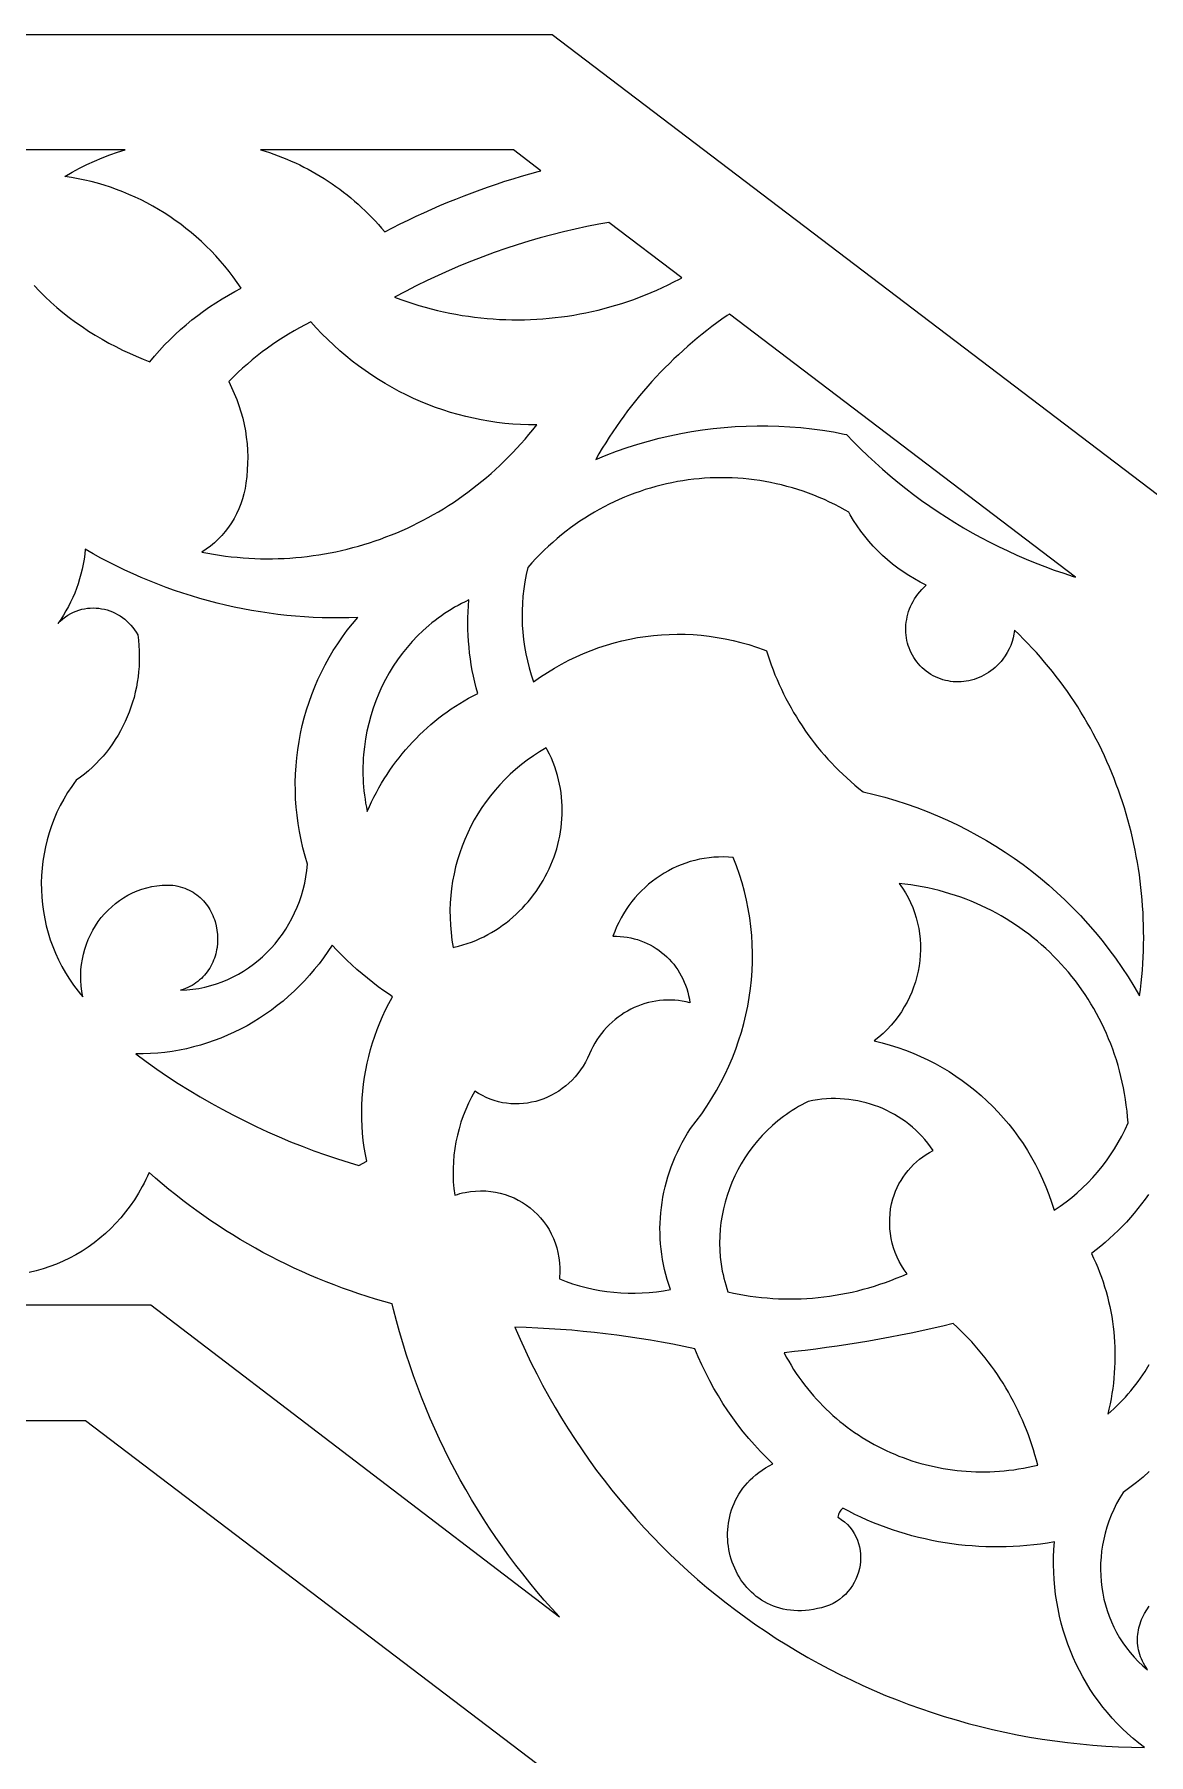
# Model space of a CAD drawing. Extents: x -1429 to -724, y 80 to 630.
# Drawn here: x -1016.9 to -968.7, y 495.2 to 569.7 of the extents above; entities that cross this region are included whole.
import ezdxf

# ---------------------------------------------------------------- set-up
doc = ezdxf.new("R2010")
doc.units = 0
doc.layers.add('LAYER_1', color=18, linetype='CONTINUOUS')

msp = doc.modelspace()

# ---------------------------------------------------------------- linework, layer by layer
at = {"layer": 'LAYER_1'}
for points in [[(-784.299, 144.673), (-1369.299, 144.673), (-1369.299, 569.673), (-994.512, 569.673), (-784.299, 409.912)], [(-1006.946, 564.615), (-1006.754, 564.554), (-1006.563, 564.489), (-1006.374, 564.42), (-1006.185, 564.347), (-1005.998, 564.271), (-1005.813, 564.192), (-1005.629, 564.109), (-1005.446, 564.023), (-1005.265, 563.933), (-1005.086, 563.839), (-1004.908, 563.743), (-1004.732, 563.642), (-1004.558, 563.539), (-1004.385, 563.432), (-1004.214, 563.322), (-1004.046, 563.208), (-1003.879, 563.092), (-1003.714, 562.972), (-1003.551, 562.848), (-1003.39, 562.722), (-1003.231, 562.592), (-1003.074, 562.46), (-1002.919, 562.324), (-1002.767, 562.185), (-1002.617, 562.043), (-1002.469, 561.897), (-1002.324, 561.749), (-1002.181, 561.598), (-1002.04, 561.444), (-1001.902, 561.287), (-1001.767, 561.127), (-1001.43, 561.301), (-1001.092, 561.471), (-1000.752, 561.637), (-1000.411, 561.798), (-1000.068, 561.956), (-999.724, 562.11), (-999.379, 562.26), (-999.031, 562.406), (-998.683, 562.548), (-998.333, 562.686), (-997.982, 562.819), (-997.629, 562.949), (-997.276, 563.075), (-996.921, 563.196), (-996.565, 563.314), (-996.207, 563.427), (-995.849, 563.536), (-995.49, 563.641), (-995.129, 563.742), (-995.012, 563.773), (-996.196, 564.673), (-1007.139, 564.673)], [(-992.499, 561.455), (-993.01, 561.355), (-993.519, 561.245), (-994.026, 561.127), (-994.531, 561), (-995.034, 560.864), (-995.534, 560.719), (-996.033, 560.565), (-996.529, 560.403), (-997.023, 560.231), (-997.514, 560.051), (-998.002, 559.862), (-998.488, 559.664), (-998.97, 559.457), (-999.45, 559.242), (-999.927, 559.018), (-1000.4, 558.785), (-1000.87, 558.544), (-1001.336, 558.294), (-1001.074, 558.197), (-1000.811, 558.105), (-1000.547, 558.019), (-1000.283, 557.938), (-1000.017, 557.861), (-999.751, 557.79), (-999.484, 557.724), (-999.217, 557.663), (-998.949, 557.607), (-998.681, 557.556), (-998.413, 557.51), (-998.144, 557.469), (-997.875, 557.433), (-997.605, 557.402), (-997.336, 557.376), (-997.066, 557.355), (-996.797, 557.338), (-996.527, 557.327), (-996.258, 557.321), (-995.989, 557.319), (-995.72, 557.323), (-995.451, 557.331), (-995.183, 557.344), (-994.915, 557.362), (-994.648, 557.385), (-994.381, 557.413), (-994.115, 557.445), (-993.849, 557.483), (-993.584, 557.525), (-993.32, 557.571), (-993.057, 557.623), (-992.795, 557.679), (-992.533, 557.74), (-992.273, 557.806), (-992.014, 557.876), (-991.756, 557.951), (-991.499, 558.031), (-991.243, 558.115), (-990.989, 558.204), (-990.736, 558.298), (-990.484, 558.396), (-990.234, 558.499), (-989.985, 558.606), (-989.739, 558.718), (-989.493, 558.835), (-989.25, 558.956), (-989.008, 559.082), (-988.909, 559.135), (-992.063, 561.532)], [(-1005.211, 557.108), (-1005.453, 556.978), (-1005.692, 556.843), (-1005.929, 556.703), (-1006.163, 556.558), (-1006.393, 556.408), (-1006.621, 556.253), (-1006.845, 556.093), (-1007.067, 555.928), (-1007.285, 555.758), (-1007.499, 555.584), (-1007.71, 555.405), (-1007.918, 555.221), (-1008.122, 555.032), (-1008.322, 554.839), (-1008.518, 554.641), (-1008.391, 554.388), (-1008.275, 554.131), (-1008.168, 553.87), (-1008.073, 553.604), (-1007.988, 553.335), (-1007.914, 553.063), (-1007.85, 552.789), (-1007.798, 552.512), (-1007.756, 552.232), (-1007.725, 551.952), (-1007.706, 551.669), (-1007.697, 551.386), (-1007.699, 551.103), (-1007.713, 550.819), (-1007.738, 550.535), (-1007.774, 550.251), (-1007.812, 550.019), (-1007.861, 549.79), (-1007.923, 549.566), (-1007.996, 549.346), (-1008.081, 549.132), (-1008.177, 548.924), (-1008.283, 548.722), (-1008.4, 548.526), (-1008.528, 548.338), (-1008.665, 548.158), (-1008.812, 547.986), (-1008.969, 547.822), (-1009.134, 547.668), (-1009.309, 547.523), (-1009.491, 547.388), (-1009.682, 547.263), (-1009.428, 547.214), (-1009.173, 547.169), (-1008.918, 547.129), (-1008.663, 547.094), (-1008.408, 547.063), (-1008.154, 547.037), (-1007.899, 547.015), (-1007.644, 546.998), (-1007.39, 546.986), (-1007.136, 546.978), (-1006.882, 546.975), (-1006.629, 546.976), (-1006.376, 546.982), (-1006.123, 546.992), (-1005.871, 547.007), (-1005.619, 547.026), (-1005.369, 547.049), (-1005.118, 547.077), (-1004.869, 547.109), (-1004.62, 547.146), (-1004.372, 547.187), (-1004.125, 547.232), (-1003.879, 547.281), (-1003.633, 547.335), (-1003.389, 547.393), (-1003.146, 547.455), (-1002.904, 547.522), (-1002.663, 547.592), (-1002.423, 547.667), (-1002.185, 547.746), (-1001.947, 547.829), (-1001.712, 547.917), (-1001.477, 548.008), (-1001.244, 548.103), (-1001.013, 548.203), (-1000.783, 548.306), (-1000.555, 548.414), (-1000.328, 548.525), (-1000.103, 548.641), (-999.88, 548.76), (-999.659, 548.884), (-999.44, 549.011), (-999.222, 549.143), (-999.007, 549.278), (-998.793, 549.417), (-998.582, 549.56), (-998.372, 549.706), (-998.165, 549.857), (-997.96, 550.011), (-997.758, 550.169), (-997.557, 550.331), (-997.359, 550.497), (-997.164, 550.666), (-996.971, 550.839), (-996.78, 551.016), (-996.592, 551.196), (-996.407, 551.38), (-996.224, 551.568), (-996.044, 551.759), (-995.867, 551.954), (-995.693, 552.152), (-995.521, 552.354), (-995.353, 552.559), (-995.187, 552.768), (-995.535, 552.771), (-995.881, 552.784), (-996.226, 552.805), (-996.57, 552.837), (-996.912, 552.877), (-997.252, 552.927), (-997.591, 552.986), (-997.927, 553.054), (-998.261, 553.131), (-998.593, 553.217), (-998.922, 553.312), (-999.249, 553.416), (-999.572, 553.528), (-999.893, 553.65), (-1000.21, 553.779), (-1000.525, 553.918), (-1000.835, 554.065), (-1001.142, 554.22), (-1001.445, 554.383), (-1001.744, 554.555), (-1002.039, 554.735), (-1002.33, 554.923), (-1002.616, 555.119), (-1002.898, 555.323), (-1003.175, 555.535), (-1003.447, 555.754), (-1003.713, 555.982), (-1003.975, 556.217), (-1004.231, 556.459), (-1004.482, 556.71), (-1004.727, 556.967), (-1004.966, 557.232)], [(-986.948, 557.499), (-987.168, 557.345), (-987.387, 557.187), (-987.603, 557.026), (-987.817, 556.862), (-988.028, 556.694), (-988.238, 556.524), (-988.445, 556.35), (-988.649, 556.173), (-988.852, 555.992), (-989.052, 555.809), (-989.249, 555.623), (-989.444, 555.433), (-989.637, 555.24), (-989.827, 555.045), (-990.014, 554.846), (-990.199, 554.644), (-990.381, 554.44), (-990.561, 554.232), (-990.738, 554.022), (-990.912, 553.808), (-991.083, 553.592), (-991.251, 553.373), (-991.417, 553.151), (-991.579, 552.926), (-991.739, 552.698), (-991.896, 552.468), (-992.049, 552.235), (-992.2, 551.999), (-992.348, 551.761), (-992.492, 551.52), (-992.634, 551.276), (-992.183, 551.459), (-991.73, 551.63), (-991.273, 551.789), (-990.814, 551.935), (-990.352, 552.069), (-989.888, 552.19), (-989.423, 552.3), (-988.955, 552.397), (-988.486, 552.481), (-988.015, 552.554), (-987.543, 552.614), (-987.07, 552.661), (-986.597, 552.697), (-986.123, 552.72), (-985.649, 552.731), (-985.175, 552.729), (-984.7, 552.715), (-984.227, 552.689), (-983.754, 552.651), (-983.282, 552.601), (-982.81, 552.538), (-982.341, 552.463), (-981.872, 552.375), (-981.776, 552.356), (-981.476, 552.043), (-981.169, 551.735), (-980.856, 551.433), (-980.538, 551.138), (-980.215, 550.849), (-979.887, 550.566), (-979.554, 550.29), (-979.215, 550.02), (-978.872, 549.757), (-978.524, 549.5), (-978.172, 549.251), (-977.814, 549.008), (-977.452, 548.771), (-977.086, 548.542), (-976.715, 548.32), (-976.34, 548.104), (-975.961, 547.896), (-975.578, 547.694), (-975.191, 547.5), (-974.8, 547.313), (-974.405, 547.133), (-974.006, 546.961), (-973.604, 546.796), (-973.198, 546.638), (-972.789, 546.488), (-972.376, 546.345), (-971.96, 546.21), (-971.864, 546.181), (-986.847, 557.568)], [(-987.441, 550.48), (-987.679, 550.471), (-987.917, 550.458), (-988.154, 550.439), (-988.391, 550.415), (-988.627, 550.386), (-988.863, 550.351), (-989.098, 550.312), (-989.332, 550.267), (-989.565, 550.217), (-989.797, 550.162), (-990.028, 550.102), (-990.258, 550.037), (-990.487, 549.967), (-990.715, 549.892), (-990.941, 549.811), (-991.165, 549.726), (-991.388, 549.635), (-991.61, 549.54), (-991.83, 549.44), (-992.048, 549.334), (-992.264, 549.224), (-992.478, 549.109), (-992.69, 548.988), (-992.9, 548.863), (-993.107, 548.733), (-993.313, 548.598), (-993.516, 548.458), (-993.717, 548.313), (-993.915, 548.163), (-994.11, 548.009), (-994.303, 547.849), (-994.493, 547.685), (-994.68, 547.516), (-994.864, 547.342), (-995.046, 547.164), (-995.224, 546.98), (-995.399, 546.792), (-995.57, 546.599), (-995.641, 546.291), (-995.699, 545.982), (-995.747, 545.67), (-995.782, 545.358), (-995.807, 545.045), (-995.82, 544.732), (-995.821, 544.418), (-995.811, 544.105), (-995.789, 543.793), (-995.756, 543.481), (-995.712, 543.171), (-995.656, 542.862), (-995.589, 542.556), (-995.51, 542.252), (-995.421, 541.95), (-995.32, 541.652), (-995.024, 541.86), (-994.723, 542.057), (-994.418, 542.243), (-994.108, 542.418), (-993.794, 542.582), (-993.476, 542.735), (-993.154, 542.877), (-992.829, 543.008), (-992.501, 543.128), (-992.169, 543.237), (-991.836, 543.334), (-991.499, 543.421), (-991.161, 543.496), (-990.821, 543.559), (-990.479, 543.612), (-990.136, 543.653), (-989.792, 543.683), (-989.447, 543.702), (-989.101, 543.709), (-988.755, 543.705), (-988.41, 543.689), (-988.064, 543.662), (-987.719, 543.623), (-987.375, 543.573), (-987.031, 543.511), (-986.689, 543.438), (-986.349, 543.353), (-986.011, 543.256), (-985.674, 543.148), (-985.34, 543.028), (-985.241, 542.989), (-985.185, 542.81), (-985.112, 542.594), (-985.036, 542.379), (-984.955, 542.166), (-984.872, 541.954), (-984.784, 541.744), (-984.692, 541.535), (-984.597, 541.329), (-984.498, 541.124), (-984.396, 540.921), (-984.289, 540.72), (-984.179, 540.521), (-984.066, 540.324), (-983.948, 540.129), (-983.828, 539.936), (-983.703, 539.745), (-983.575, 539.556), (-983.444, 539.37), (-983.308, 539.186), (-983.17, 539.005), (-983.028, 538.826), (-982.882, 538.649), (-982.733, 538.475), (-982.58, 538.304), (-982.424, 538.135), (-982.265, 537.969), (-982.102, 537.805), (-981.936, 537.645), (-981.766, 537.487), (-981.593, 537.332), (-981.417, 537.181), (-981.237, 537.032), (-981.054, 536.886), (-980.581, 536.773), (-980.112, 536.649), (-979.648, 536.512), (-979.189, 536.364), (-978.735, 536.205), (-978.287, 536.034), (-977.844, 535.852), (-977.406, 535.659), (-976.975, 535.455), (-976.55, 535.24), (-976.131, 535.015), (-975.718, 534.779), (-975.312, 534.533), (-974.913, 534.276), (-974.52, 534.01), (-974.135, 533.733), (-973.757, 533.446), (-973.387, 533.15), (-973.024, 532.844), (-972.669, 532.529), (-972.323, 532.204), (-971.984, 531.87), (-971.654, 531.527), (-971.332, 531.175), (-971.019, 530.814), (-970.715, 530.445), (-970.42, 530.066), (-970.134, 529.68), (-969.858, 529.285), (-969.591, 528.882), (-969.335, 528.471), (-969.088, 528.052), (-969.052, 528.332), (-969.021, 528.611), (-968.993, 528.89), (-968.97, 529.169), (-968.951, 529.447), (-968.936, 529.726), (-968.925, 530.003), (-968.918, 530.281), (-968.914, 530.558), (-968.915, 530.834), (-968.92, 531.11), (-968.929, 531.385), (-968.942, 531.66), (-968.959, 531.933), (-968.979, 532.207), (-969.004, 532.479), (-969.032, 532.751), (-969.065, 533.022), (-969.101, 533.292), (-969.141, 533.561), (-969.185, 533.829), (-969.232, 534.096), (-969.284, 534.362), (-969.339, 534.627), (-969.398, 534.891), (-969.461, 535.154), (-969.528, 535.415), (-969.598, 535.675), (-969.672, 535.934), (-969.75, 536.192), (-969.831, 536.448), (-969.917, 536.703), (-970.005, 536.957), (-970.098, 537.209), (-970.194, 537.459), (-970.294, 537.708), (-970.397, 537.956), (-970.504, 538.201), (-970.615, 538.445), (-970.729, 538.688), (-970.847, 538.928), (-970.968, 539.167), (-971.093, 539.404), (-971.221, 539.639), (-971.353, 539.872), (-971.488, 540.103), (-971.627, 540.332), (-971.769, 540.559), (-971.915, 540.784), (-972.064, 541.007), (-972.217, 541.228), (-972.373, 541.446), (-972.532, 541.663), (-972.695, 541.877), (-972.861, 542.088), (-973.03, 542.298), (-973.203, 542.504), (-973.379, 542.709), (-973.559, 542.911), (-973.741, 543.11), (-973.927, 543.307), (-974.117, 543.501), (-974.309, 543.693), (-974.505, 543.882), (-974.529, 543.714), (-974.565, 543.549), (-974.612, 543.386), (-974.67, 543.226), (-974.739, 543.07), (-974.819, 542.919), (-974.909, 542.772), (-975.009, 542.631), (-975.087, 542.534), (-975.169, 542.441), (-975.255, 542.353), (-975.343, 542.27), (-975.435, 542.192), (-975.53, 542.119), (-975.628, 542.052), (-975.728, 541.989), (-975.83, 541.932), (-975.934, 541.879), (-976.04, 541.832), (-976.148, 541.79), (-976.257, 541.754), (-976.368, 541.722), (-976.479, 541.696), (-976.592, 541.676), (-976.704, 541.66), (-976.818, 541.651), (-976.931, 541.646), (-977.044, 541.648), (-977.157, 541.654), (-977.27, 541.667), (-977.382, 541.684), (-977.493, 541.708), (-977.603, 541.737), (-977.712, 541.772), (-977.819, 541.813), (-977.925, 541.859), (-978.028, 541.911), (-978.13, 541.969), (-978.229, 542.033), (-978.326, 542.103), (-978.419, 542.178), (-978.506, 542.257), (-978.589, 542.339), (-978.667, 542.426), (-978.739, 542.515), (-978.807, 542.608), (-978.869, 542.704), (-978.926, 542.802), (-978.978, 542.903), (-979.025, 543.006), (-979.067, 543.112), (-979.103, 543.219), (-979.134, 543.328), (-979.16, 543.439), (-979.18, 543.55), (-979.195, 543.663), (-979.205, 543.777), (-979.21, 543.891), (-979.208, 544.006), (-979.202, 544.121), (-979.19, 544.236), (-979.172, 544.351), (-979.149, 544.465), (-979.121, 544.579), (-979.087, 544.692), (-979.047, 544.804), (-979.002, 544.915), (-978.951, 545.024), (-978.895, 545.131), (-978.833, 545.237), (-978.765, 545.341), (-978.691, 545.442), (-978.605, 545.549), (-978.514, 545.65), (-978.42, 545.744), (-978.322, 545.833), (-978.583, 545.963), (-978.838, 546.103), (-979.086, 546.251), (-979.327, 546.408), (-979.56, 546.574), (-979.787, 546.747), (-980.006, 546.929), (-980.217, 547.118), (-980.42, 547.315), (-980.616, 547.519), (-980.804, 547.73), (-980.983, 547.948), (-981.155, 548.172), (-981.318, 548.402), (-981.472, 548.638), (-981.617, 548.881), (-981.678, 548.99), (-981.841, 549.083), (-982.062, 549.204), (-982.285, 549.319), (-982.51, 549.429), (-982.736, 549.533), (-982.964, 549.632), (-983.192, 549.725), (-983.422, 549.812), (-983.653, 549.895), (-983.886, 549.971), (-984.119, 550.043), (-984.353, 550.109), (-984.588, 550.169), (-984.824, 550.225), (-985.06, 550.274), (-985.297, 550.319), (-985.534, 550.358), (-985.772, 550.392), (-986.01, 550.42), (-986.248, 550.443), (-986.487, 550.461), (-986.725, 550.474), (-986.964, 550.481), (-987.202, 550.483)], [(-1014.751, 547.167), (-1014.781, 546.95), (-1014.818, 546.736), (-1014.862, 546.522), (-1014.913, 546.311), (-1014.971, 546.102), (-1015.036, 545.896), (-1015.107, 545.692), (-1015.185, 545.49), (-1015.27, 545.292), (-1015.361, 545.097), (-1015.458, 544.904), (-1015.562, 544.716), (-1015.673, 544.531), (-1015.789, 544.349), (-1015.912, 544.172), (-1015.807, 544.275), (-1015.699, 544.369), (-1015.588, 544.455), (-1015.475, 544.531), (-1015.359, 544.599), (-1015.241, 544.658), (-1015.122, 544.709), (-1015.001, 544.751), (-1014.878, 544.786), (-1014.756, 544.813), (-1014.632, 544.832), (-1014.509, 544.843), (-1014.385, 544.847), (-1014.262, 544.843), (-1014.14, 544.832), (-1014.018, 544.814), (-1013.898, 544.789), (-1013.78, 544.758), (-1013.663, 544.719), (-1013.549, 544.674), (-1013.437, 544.623), (-1013.328, 544.566), (-1013.222, 544.502), (-1013.119, 544.433), (-1013.021, 544.358), (-1012.926, 544.277), (-1012.835, 544.19), (-1012.749, 544.098), (-1012.669, 544.001), (-1012.593, 543.899), (-1012.523, 543.792), (-1012.458, 543.68), (-1012.429, 543.451), (-1012.407, 543.221), (-1012.393, 542.992), (-1012.387, 542.763), (-1012.39, 542.535), (-1012.399, 542.308), (-1012.417, 542.082), (-1012.442, 541.857), (-1012.475, 541.634), (-1012.515, 541.413), (-1012.563, 541.193), (-1012.617, 540.976), (-1012.679, 540.76), (-1012.749, 540.548), (-1012.825, 540.338), (-1012.908, 540.131), (-1012.998, 539.927), (-1013.095, 539.727), (-1013.199, 539.53), (-1013.309, 539.337), (-1013.426, 539.147), (-1013.549, 538.962), (-1013.679, 538.781), (-1013.815, 538.605), (-1013.958, 538.434), (-1014.106, 538.267), (-1014.261, 538.106), (-1014.421, 537.95), (-1014.588, 537.8), (-1014.761, 537.655), (-1014.939, 537.517), (-1015.123, 537.384), (-1015.22, 537.253), (-1015.315, 537.121), (-1015.493, 536.85), (-1015.659, 536.574), (-1015.811, 536.292), (-1015.951, 536.005), (-1016.077, 535.713), (-1016.19, 535.417), (-1016.291, 535.117), (-1016.378, 534.813), (-1016.452, 534.507), (-1016.513, 534.199), (-1016.562, 533.888), (-1016.597, 533.577), (-1016.619, 533.264), (-1016.629, 532.951), (-1016.626, 532.637), (-1016.609, 532.325), (-1016.58, 532.013), (-1016.538, 531.702), (-1016.483, 531.393), (-1016.415, 531.087), (-1016.335, 530.784), (-1016.241, 530.483), (-1016.135, 530.187), (-1016.016, 529.895), (-1015.884, 529.607), (-1015.74, 529.324), (-1015.583, 529.047), (-1015.413, 528.777), (-1015.23, 528.512), (-1015.035, 528.255), (-1014.932, 528.129), (-1014.827, 528.005), (-1014.872, 528.246), (-1014.902, 528.484), (-1014.919, 528.721), (-1014.922, 528.956), (-1014.912, 529.188), (-1014.889, 529.417), (-1014.854, 529.643), (-1014.807, 529.864), (-1014.747, 530.081), (-1014.677, 530.293), (-1014.595, 530.5), (-1014.502, 530.701), (-1014.399, 530.896), (-1014.287, 531.085), (-1014.164, 531.266), (-1014.032, 531.44), (-1013.891, 531.606), (-1013.742, 531.763), (-1013.584, 531.912), (-1013.418, 532.051), (-1013.245, 532.181), (-1013.065, 532.3), (-1012.878, 532.409), (-1012.684, 532.507), (-1012.484, 532.594), (-1012.278, 532.669), (-1012.067, 532.731), (-1011.851, 532.781), (-1011.63, 532.817), (-1011.405, 532.84), (-1011.176, 532.848), (-1010.943, 532.842), (-1010.832, 532.825), (-1010.725, 532.804), (-1010.62, 532.778), (-1010.519, 532.748), (-1010.421, 532.713), (-1010.326, 532.675), (-1010.234, 532.632), (-1010.145, 532.586), (-1010.06, 532.536), (-1009.978, 532.483), (-1009.899, 532.427), (-1009.823, 532.367), (-1009.751, 532.304), (-1009.681, 532.238), (-1009.616, 532.17), (-1009.553, 532.099), (-1009.493, 532.025), (-1009.437, 531.949), (-1009.385, 531.871), (-1009.335, 531.79), (-1009.289, 531.708), (-1009.246, 531.624), (-1009.207, 531.538), (-1009.171, 531.451), (-1009.138, 531.362), (-1009.109, 531.272), (-1009.06, 531.089), (-1009.026, 530.902), (-1009.005, 530.714), (-1008.997, 530.524), (-1009.004, 530.334), (-1009.025, 530.145), (-1009.04, 530.051), (-1009.059, 529.958), (-1009.082, 529.866), (-1009.108, 529.775), (-1009.138, 529.685), (-1009.171, 529.596), (-1009.208, 529.508), (-1009.249, 529.422), (-1009.293, 529.338), (-1009.341, 529.256), (-1009.392, 529.175), (-1009.447, 529.097), (-1009.505, 529.02), (-1009.568, 528.946), (-1009.634, 528.875), (-1009.703, 528.806), (-1009.776, 528.74), (-1009.853, 528.677), (-1009.934, 528.617), (-1010.018, 528.56), (-1010.106, 528.507), (-1010.198, 528.457), (-1010.294, 528.41), (-1010.393, 528.367), (-1010.496, 528.328), (-1010.603, 528.294), (-1010.334, 528.309), (-1010.069, 528.337), (-1009.807, 528.378), (-1009.549, 528.432), (-1009.295, 528.497), (-1009.045, 528.574), (-1008.801, 528.663), (-1008.562, 528.763), (-1008.328, 528.873), (-1008.099, 528.994), (-1007.877, 529.126), (-1007.661, 529.267), (-1007.452, 529.419), (-1007.249, 529.58), (-1007.054, 529.749), (-1006.866, 529.928), (-1006.685, 530.115), (-1006.513, 530.311), (-1006.349, 530.515), (-1006.194, 530.726), (-1006.047, 530.945), (-1005.91, 531.17), (-1005.782, 531.403), (-1005.664, 531.642), (-1005.556, 531.888), (-1005.458, 532.139), (-1005.371, 532.396), (-1005.295, 532.659), (-1005.23, 532.926), (-1005.177, 533.199), (-1005.135, 533.476), (-1005.106, 533.757), (-1005.211, 534.106), (-1005.304, 534.456), (-1005.386, 534.809), (-1005.456, 535.162), (-1005.514, 535.517), (-1005.561, 535.872), (-1005.597, 536.228), (-1005.621, 536.585), (-1005.633, 536.941), (-1005.635, 537.296), (-1005.625, 537.651), (-1005.604, 538.005), (-1005.572, 538.358), (-1005.529, 538.709), (-1005.475, 539.059), (-1005.41, 539.406), (-1005.334, 539.751), (-1005.248, 540.093), (-1005.15, 540.432), (-1005.042, 540.767), (-1004.924, 541.099), (-1004.794, 541.428), (-1004.655, 541.752), (-1004.505, 542.071), (-1004.344, 542.386), (-1004.173, 542.696), (-1003.992, 543), (-1003.801, 543.299), (-1003.599, 543.592), (-1003.388, 543.878), (-1003.166, 544.158), (-1002.935, 544.431), (-1003.32, 544.419), (-1003.706, 544.413), (-1004.091, 544.415), (-1004.475, 544.423), (-1004.859, 544.438), (-1005.243, 544.461), (-1005.625, 544.49), (-1006.007, 544.525), (-1006.388, 544.568), (-1006.768, 544.618), (-1007.148, 544.674), (-1007.526, 544.737), (-1007.902, 544.807), (-1008.278, 544.883), (-1008.652, 544.966), (-1009.025, 545.056), (-1009.396, 545.153), (-1009.766, 545.256), (-1010.134, 545.365), (-1010.5, 545.482), (-1010.864, 545.605), (-1011.227, 545.734), (-1011.587, 545.87), (-1011.946, 546.013), (-1012.302, 546.162), (-1012.656, 546.317), (-1013.008, 546.479), (-1013.357, 546.647), (-1013.704, 546.822), (-1014.048, 547.003), (-1014.389, 547.191), (-1014.728, 547.385)], [(-998.284, 545.116), (-998.438, 545.038), (-998.59, 544.957), (-998.739, 544.872), (-998.886, 544.785), (-999.031, 544.695), (-999.173, 544.601), (-999.313, 544.505), (-999.451, 544.405), (-999.586, 544.303), (-999.719, 544.198), (-999.849, 544.091), (-1000.102, 543.867), (-1000.344, 543.633), (-1000.576, 543.39), (-1000.797, 543.136), (-1001.007, 542.874), (-1001.206, 542.603), (-1001.393, 542.324), (-1001.569, 542.038), (-1001.734, 541.744), (-1001.886, 541.443), (-1002.026, 541.135), (-1002.153, 540.822), (-1002.268, 540.503), (-1002.371, 540.179), (-1002.46, 539.85), (-1002.536, 539.516), (-1002.598, 539.179), (-1002.647, 538.839), (-1002.682, 538.495), (-1002.694, 538.322), (-1002.703, 538.149), (-1002.708, 537.975), (-1002.71, 537.8), (-1002.708, 537.626), (-1002.702, 537.45), (-1002.693, 537.275), (-1002.68, 537.099), (-1002.663, 536.923), (-1002.642, 536.747), (-1002.618, 536.57), (-1002.59, 536.394), (-1002.558, 536.218), (-1002.522, 536.041), (-1002.429, 536.25), (-1002.332, 536.456), (-1002.231, 536.66), (-1002.126, 536.861), (-1002.016, 537.059), (-1001.903, 537.254), (-1001.786, 537.447), (-1001.665, 537.636), (-1001.54, 537.822), (-1001.411, 538.006), (-1001.279, 538.186), (-1001.143, 538.363), (-1001.003, 538.536), (-1000.86, 538.707), (-1000.714, 538.874), (-1000.563, 539.038), (-1000.41, 539.198), (-1000.253, 539.354), (-1000.093, 539.507), (-999.93, 539.657), (-999.764, 539.802), (-999.594, 539.944), (-999.422, 540.082), (-999.246, 540.216), (-999.068, 540.347), (-998.887, 540.473), (-998.703, 540.595), (-998.516, 540.713), (-998.326, 540.827), (-998.134, 540.936), (-997.939, 541.041), (-997.742, 541.142), (-997.808, 541.389), (-997.869, 541.637), (-997.924, 541.886), (-997.974, 542.136), (-998.018, 542.388), (-998.056, 542.64), (-998.089, 542.893), (-998.116, 543.147), (-998.138, 543.402), (-998.153, 543.656), (-998.163, 543.912), (-998.168, 544.167), (-998.166, 544.423), (-998.159, 544.679), (-998.146, 544.935), (-998.127, 545.19)], [(-987.311, 534.063), (-987.52, 534.052), (-987.727, 534.032), (-987.933, 534.003), (-988.136, 533.965), (-988.338, 533.918), (-988.537, 533.863), (-988.733, 533.8), (-988.927, 533.729), (-989.117, 533.649), (-989.304, 533.562), (-989.487, 533.468), (-989.667, 533.365), (-989.842, 533.256), (-990.013, 533.139), (-990.179, 533.015), (-990.341, 532.884), (-990.497, 532.747), (-990.648, 532.603), (-990.794, 532.453), (-990.933, 532.296), (-991.067, 532.133), (-991.194, 531.965), (-991.314, 531.791), (-991.428, 531.611), (-991.535, 531.426), (-991.634, 531.235), (-991.726, 531.04), (-991.81, 530.84), (-991.885, 530.634), (-991.727, 530.634), (-991.57, 530.627), (-991.416, 530.612), (-991.264, 530.59), (-991.113, 530.562), (-990.966, 530.527), (-990.821, 530.486), (-990.679, 530.438), (-990.54, 530.384), (-990.404, 530.323), (-990.272, 530.257), (-990.143, 530.185), (-990.017, 530.108), (-989.896, 530.025), (-989.778, 529.936), (-989.665, 529.843), (-989.556, 529.744), (-989.452, 529.64), (-989.352, 529.532), (-989.257, 529.419), (-989.167, 529.301), (-989.082, 529.179), (-989.003, 529.053), (-988.929, 528.923), (-988.861, 528.789), (-988.798, 528.651), (-988.742, 528.51), (-988.692, 528.365), (-988.648, 528.216), (-988.61, 528.065), (-988.579, 527.91), (-988.556, 527.753), (-988.719, 527.793), (-988.884, 527.825), (-989.048, 527.849), (-989.213, 527.865), (-989.378, 527.873), (-989.542, 527.873), (-989.705, 527.866), (-989.868, 527.851), (-990.03, 527.828), (-990.19, 527.799), (-990.349, 527.762), (-990.505, 527.718), (-990.66, 527.667), (-990.813, 527.609), (-990.963, 527.544), (-991.11, 527.473), (-991.255, 527.396), (-991.396, 527.312), (-991.533, 527.222), (-991.667, 527.125), (-991.797, 527.023), (-991.923, 526.915), (-992.045, 526.801), (-992.162, 526.682), (-992.274, 526.557), (-992.38, 526.426), (-992.482, 526.291), (-992.578, 526.15), (-992.668, 526.004), (-992.752, 525.853), (-992.83, 525.698), (-992.901, 525.538), (-992.984, 525.353), (-993.076, 525.176), (-993.176, 525.006), (-993.284, 524.844), (-993.4, 524.69), (-993.523, 524.543), (-993.653, 524.405), (-993.789, 524.274), (-993.931, 524.152), (-994.079, 524.038), (-994.231, 523.933), (-994.389, 523.836), (-994.55, 523.748), (-994.716, 523.669), (-994.885, 523.599), (-995.057, 523.538), (-995.231, 523.487), (-995.407, 523.445), (-995.586, 523.413), (-995.765, 523.391), (-995.945, 523.378), (-996.126, 523.375), (-996.307, 523.383), (-996.487, 523.401), (-996.667, 523.429), (-996.845, 523.468), (-997.022, 523.518), (-997.196, 523.579), (-997.368, 523.65), (-997.537, 523.733), (-997.703, 523.827), (-997.865, 523.932), (-998.008, 523.671), (-998.139, 523.405), (-998.259, 523.135), (-998.367, 522.861), (-998.464, 522.584), (-998.549, 522.304), (-998.622, 522.021), (-998.684, 521.736), (-998.733, 521.449), (-998.77, 521.161), (-998.795, 520.872), (-998.808, 520.582), (-998.808, 520.292), (-998.796, 520.002), (-998.772, 519.712), (-998.735, 519.424), (-998.622, 519.46), (-998.508, 519.492), (-998.395, 519.52), (-998.282, 519.545), (-998.057, 519.582), (-997.834, 519.605), (-997.613, 519.614), (-997.394, 519.609), (-997.179, 519.59), (-996.968, 519.558), (-996.761, 519.513), (-996.558, 519.456), (-996.361, 519.387), (-996.169, 519.306), (-995.983, 519.213), (-995.803, 519.11), (-995.63, 518.996), (-995.465, 518.872), (-995.308, 518.738), (-995.159, 518.594), (-995.018, 518.442), (-994.887, 518.28), (-994.766, 518.111), (-994.654, 517.933), (-994.554, 517.748), (-994.464, 517.555), (-994.386, 517.356), (-994.32, 517.15), (-994.267, 516.938), (-994.226, 516.72), (-994.199, 516.497), (-994.186, 516.269), (-994.187, 516.036), (-994.193, 515.918), (-994.203, 515.799), (-993.918, 515.689), (-993.63, 515.591), (-993.339, 515.503), (-993.044, 515.425), (-992.748, 515.358), (-992.448, 515.302), (-992.147, 515.257), (-991.844, 515.223), (-991.54, 515.199), (-991.234, 515.186), (-990.927, 515.184), (-990.62, 515.193), (-990.312, 515.213), (-990.005, 515.243), (-989.697, 515.285), (-989.39, 515.338), (-989.465, 515.552), (-989.533, 515.768), (-989.595, 515.985), (-989.65, 516.204), (-989.698, 516.425), (-989.74, 516.646), (-989.775, 516.869), (-989.803, 517.092), (-989.824, 517.316), (-989.839, 517.54), (-989.848, 517.765), (-989.85, 517.99), (-989.845, 518.215), (-989.833, 518.441), (-989.815, 518.666), (-989.791, 518.89), (-989.76, 519.114), (-989.723, 519.338), (-989.679, 519.56), (-989.629, 519.782), (-989.572, 520.002), (-989.509, 520.221), (-989.439, 520.439), (-989.363, 520.655), (-989.281, 520.87), (-989.193, 521.083), (-989.098, 521.293), (-988.997, 521.502), (-988.889, 521.708), (-988.776, 521.912), (-988.656, 522.113), (-988.53, 522.311), (-988.281, 522.629), (-988.043, 522.953), (-987.817, 523.283), (-987.603, 523.62), (-987.402, 523.962), (-987.212, 524.309), (-987.034, 524.66), (-986.869, 525.017), (-986.716, 525.377), (-986.574, 525.742), (-986.446, 526.11), (-986.329, 526.481), (-986.225, 526.854), (-986.134, 527.231), (-986.055, 527.609), (-985.988, 527.989), (-985.935, 528.371), (-985.893, 528.754), (-985.865, 529.137), (-985.85, 529.521), (-985.847, 529.905), (-985.857, 530.289), (-985.88, 530.672), (-985.916, 531.055), (-985.965, 531.436), (-986.027, 531.815), (-986.103, 532.193), (-986.191, 532.568), (-986.293, 532.941), (-986.409, 533.31), (-986.537, 533.677), (-986.679, 534.04), (-986.891, 534.057), (-987.101, 534.065)], [(-979.36, 532.72), (-979.23, 532.516), (-979.112, 532.307), (-979.006, 532.094), (-978.912, 531.877), (-978.829, 531.656), (-978.759, 531.432), (-978.7, 531.205), (-978.652, 530.976), (-978.616, 530.746), (-978.591, 530.514), (-978.578, 530.281), (-978.576, 530.047), (-978.585, 529.813), (-978.605, 529.58), (-978.636, 529.348), (-978.678, 529.117), (-978.731, 528.887), (-978.795, 528.66), (-978.87, 528.436), (-978.955, 528.214), (-979.051, 527.996), (-979.158, 527.782), (-979.275, 527.572), (-979.403, 527.367), (-979.54, 527.167), (-979.689, 526.973), (-979.847, 526.785), (-980.015, 526.603), (-980.194, 526.429), (-980.383, 526.262), (-980.581, 526.103), (-980.233, 526.018), (-979.89, 525.921), (-979.551, 525.814), (-979.218, 525.696), (-978.89, 525.567), (-978.568, 525.428), (-978.252, 525.279), (-977.942, 525.119), (-977.638, 524.95), (-977.34, 524.772), (-977.049, 524.584), (-976.764, 524.386), (-976.487, 524.18), (-976.217, 523.965), (-975.954, 523.741), (-975.698, 523.508), (-975.45, 523.267), (-975.211, 523.018), (-974.979, 522.761), (-974.755, 522.496), (-974.54, 522.223), (-974.334, 521.943), (-974.137, 521.656), (-973.948, 521.361), (-973.769, 521.06), (-973.6, 520.752), (-973.44, 520.437), (-973.29, 520.116), (-973.15, 519.789), (-973.02, 519.456), (-972.9, 519.117), (-972.792, 518.772), (-972.53, 518.948), (-972.276, 519.133), (-972.029, 519.327), (-971.79, 519.53), (-971.558, 519.742), (-971.335, 519.961), (-971.12, 520.189), (-970.913, 520.424), (-970.715, 520.667), (-970.526, 520.917), (-970.346, 521.174), (-970.175, 521.437), (-970.014, 521.707), (-969.863, 521.983), (-969.722, 522.265), (-969.591, 522.553), (-969.61, 522.81), (-969.635, 523.066), (-969.665, 523.32), (-969.701, 523.572), (-969.742, 523.822), (-969.788, 524.07), (-969.84, 524.316), (-969.896, 524.559), (-969.958, 524.801), (-970.024, 525.04), (-970.096, 525.277), (-970.173, 525.511), (-970.254, 525.743), (-970.34, 525.973), (-970.431, 526.2), (-970.527, 526.424), (-970.627, 526.645), (-970.732, 526.864), (-970.841, 527.08), (-970.955, 527.293), (-971.073, 527.504), (-971.195, 527.711), (-971.322, 527.915), (-971.453, 528.116), (-971.588, 528.314), (-971.727, 528.508), (-971.871, 528.7), (-972.018, 528.888), (-972.169, 529.072), (-972.325, 529.253), (-972.483, 529.431), (-972.646, 529.605), (-972.813, 529.775), (-972.983, 529.942), (-973.156, 530.105), (-973.334, 530.264), (-973.514, 530.419), (-973.699, 530.57), (-973.886, 530.717), (-974.077, 530.86), (-974.271, 530.999), (-974.468, 531.134), (-974.669, 531.264), (-974.872, 531.391), (-975.079, 531.512), (-975.288, 531.63), (-975.501, 531.743), (-975.716, 531.851), (-975.934, 531.955), (-976.155, 532.054), (-976.378, 532.148), (-976.604, 532.238), (-976.833, 532.323), (-977.064, 532.403), (-977.298, 532.477), (-977.534, 532.547), (-977.772, 532.612), (-978.013, 532.672), (-978.256, 532.726), (-978.501, 532.775), (-978.748, 532.819), (-978.997, 532.857), (-979.249, 532.89), (-979.502, 532.918)], [(-1004.224, 529.971), (-1004.413, 529.703), (-1004.609, 529.442), (-1004.812, 529.189), (-1005.022, 528.943), (-1005.239, 528.704), (-1005.462, 528.474), (-1005.691, 528.251), (-1005.926, 528.036), (-1006.168, 527.829), (-1006.414, 527.63), (-1006.666, 527.44), (-1006.924, 527.258), (-1007.186, 527.084), (-1007.454, 526.919), (-1007.725, 526.763), (-1008.002, 526.615), (-1008.282, 526.477), (-1008.567, 526.347), (-1008.855, 526.227), (-1009.148, 526.116), (-1009.443, 526.014), (-1009.742, 525.922), (-1010.044, 525.84), (-1010.348, 525.767), (-1010.655, 525.704), (-1010.965, 525.651), (-1011.277, 525.608), (-1011.591, 525.575), (-1011.907, 525.552), (-1012.224, 525.54), (-1012.543, 525.538), (-1012.09, 525.206), (-1011.632, 524.883), (-1011.169, 524.569), (-1010.703, 524.265), (-1010.233, 523.97), (-1009.759, 523.685), (-1009.281, 523.409), (-1008.799, 523.142), (-1008.314, 522.885), (-1007.826, 522.637), (-1007.334, 522.399), (-1006.839, 522.17), (-1006.341, 521.951), (-1005.841, 521.741), (-1005.337, 521.54), (-1004.831, 521.349), (-1004.322, 521.167), (-1003.811, 520.995), (-1003.298, 520.833), (-1002.884, 520.709), (-1002.54, 520.891), (-1002.601, 521.193), (-1002.652, 521.495), (-1002.693, 521.799), (-1002.725, 522.103), (-1002.747, 522.408), (-1002.76, 522.713), (-1002.763, 523.017), (-1002.757, 523.322), (-1002.742, 523.626), (-1002.717, 523.93), (-1002.684, 524.232), (-1002.641, 524.534), (-1002.589, 524.834), (-1002.528, 525.133), (-1002.459, 525.43), (-1002.38, 525.725), (-1002.293, 526.018), (-1002.197, 526.308), (-1002.092, 526.596), (-1001.978, 526.881), (-1001.856, 527.163), (-1001.726, 527.442), (-1001.587, 527.717), (-1001.44, 527.989), (-1001.423, 528.017), (-1001.56, 528.108), (-1001.803, 528.277), (-1002.042, 528.451), (-1002.279, 528.63), (-1002.512, 528.815), (-1002.741, 529.004), (-1002.967, 529.199), (-1003.19, 529.399), (-1003.409, 529.603), (-1003.624, 529.813), (-1003.835, 530.027), (-1004.043, 530.247)], [(-982.446, 523.604), (-982.643, 523.595), (-982.839, 523.579), (-983.036, 523.556), (-983.234, 523.525), (-983.431, 523.487), (-983.574, 523.415), (-983.715, 523.34), (-983.853, 523.262), (-983.988, 523.181), (-984.122, 523.097), (-984.253, 523.011), (-984.381, 522.922), (-984.507, 522.83), (-984.752, 522.638), (-984.987, 522.437), (-985.211, 522.226), (-985.425, 522.007), (-985.628, 521.778), (-985.821, 521.542), (-986.002, 521.298), (-986.172, 521.047), (-986.331, 520.789), (-986.478, 520.525), (-986.613, 520.256), (-986.736, 519.981), (-986.847, 519.701), (-986.946, 519.417), (-987.031, 519.129), (-987.105, 518.838), (-987.165, 518.543), (-987.211, 518.247), (-987.245, 517.948), (-987.265, 517.647), (-987.271, 517.346), (-987.263, 517.044), (-987.241, 516.741), (-987.204, 516.44), (-987.153, 516.138), (-987.122, 515.988), (-987.087, 515.838), (-987.049, 515.689), (-987.006, 515.54), (-986.96, 515.392), (-986.91, 515.244), (-986.67, 515.19), (-986.428, 515.142), (-986.186, 515.098), (-985.944, 515.06), (-985.7, 515.027), (-985.456, 514.999), (-985.211, 514.976), (-984.966, 514.958), (-984.721, 514.945), (-984.476, 514.937), (-984.23, 514.934), (-983.984, 514.936), (-983.738, 514.943), (-983.492, 514.955), (-983.246, 514.973), (-983, 514.995), (-982.755, 515.022), (-982.51, 515.054), (-982.265, 515.091), (-982.021, 515.134), (-981.778, 515.181), (-981.535, 515.233), (-981.293, 515.29), (-981.051, 515.352), (-980.81, 515.418), (-980.571, 515.49), (-980.332, 515.567), (-980.095, 515.648), (-979.858, 515.735), (-979.623, 515.826), (-979.389, 515.923), (-979.157, 516.024), (-979.281, 516.196), (-979.395, 516.375), (-979.497, 516.559), (-979.589, 516.749), (-979.669, 516.944), (-979.737, 517.143), (-979.795, 517.346), (-979.84, 517.552), (-979.874, 517.761), (-979.896, 517.973), (-979.907, 518.186), (-979.905, 518.4), (-979.891, 518.616), (-979.866, 518.831), (-979.828, 519.047), (-979.777, 519.261), (-979.721, 519.429), (-979.657, 519.594), (-979.585, 519.755), (-979.505, 519.911), (-979.417, 520.064), (-979.322, 520.211), (-979.22, 520.353), (-979.111, 520.49), (-978.996, 520.622), (-978.874, 520.748), (-978.747, 520.867), (-978.613, 520.981), (-978.473, 521.087), (-978.328, 521.187), (-978.178, 521.279), (-978.023, 521.364), (-978.137, 521.525), (-978.256, 521.68), (-978.381, 521.829), (-978.51, 521.973), (-978.644, 522.112), (-978.782, 522.244), (-978.925, 522.372), (-979.072, 522.493), (-979.224, 522.608), (-979.379, 522.718), (-979.538, 522.821), (-979.7, 522.918), (-979.866, 523.01), (-980.035, 523.095), (-980.207, 523.173), (-980.382, 523.246), (-980.559, 523.312), (-980.74, 523.371), (-980.922, 523.424), (-981.107, 523.47), (-981.293, 523.51), (-981.482, 523.543), (-981.672, 523.569), (-981.864, 523.588), (-982.057, 523.601), (-982.251, 523.606)], [(-977.612, 513.761), (-978.066, 513.657), (-978.521, 513.556), (-978.977, 513.459), (-979.433, 513.367), (-979.89, 513.278), (-980.347, 513.193), (-980.805, 513.111), (-981.263, 513.034), (-981.722, 512.961), (-982.181, 512.892), (-982.64, 512.826), (-983.1, 512.765), (-983.561, 512.707), (-984.021, 512.653), (-984.482, 512.604), (-984.383, 512.42), (-984.28, 512.239), (-984.174, 512.061), (-984.064, 511.886), (-983.952, 511.713), (-983.836, 511.544), (-983.716, 511.378), (-983.594, 511.215), (-983.469, 511.055), (-983.341, 510.899), (-983.209, 510.745), (-983.075, 510.594), (-982.938, 510.447), (-982.799, 510.303), (-982.656, 510.162), (-982.511, 510.025), (-982.363, 509.89), (-982.213, 509.759), (-982.06, 509.632), (-981.905, 509.507), (-981.748, 509.386), (-981.588, 509.269), (-981.426, 509.155), (-981.261, 509.044), (-981.095, 508.937), (-980.926, 508.834), (-980.755, 508.734), (-980.583, 508.637), (-980.408, 508.544), (-980.231, 508.455), (-980.053, 508.369), (-979.873, 508.287), (-979.691, 508.209), (-979.507, 508.134), (-979.322, 508.063), (-979.135, 507.996), (-978.947, 507.932), (-978.757, 507.873), (-978.566, 507.817), (-978.374, 507.765), (-978.18, 507.717), (-977.985, 507.673), (-977.789, 507.633), (-977.592, 507.596), (-977.394, 507.564), (-977.194, 507.536), (-976.994, 507.511), (-976.793, 507.491), (-976.591, 507.475), (-976.388, 507.463), (-976.185, 507.455), (-975.981, 507.451), (-975.776, 507.451), (-975.57, 507.456), (-975.365, 507.464), (-975.158, 507.477), (-974.952, 507.495), (-974.745, 507.516), (-974.537, 507.542), (-974.33, 507.572), (-974.122, 507.607), (-973.914, 507.646), (-973.706, 507.689), (-973.498, 507.737), (-973.556, 507.96), (-973.619, 508.181), (-973.685, 508.4), (-973.755, 508.618), (-973.828, 508.835), (-973.906, 509.049), (-973.987, 509.262), (-974.072, 509.473), (-974.161, 509.682), (-974.253, 509.889), (-974.349, 510.094), (-974.449, 510.297), (-974.552, 510.499), (-974.659, 510.698), (-974.769, 510.895), (-974.883, 511.089), (-975, 511.282), (-975.121, 511.472), (-975.245, 511.66), (-975.372, 511.845), (-975.503, 512.028), (-975.638, 512.209), (-975.775, 512.387), (-975.916, 512.563), (-976.06, 512.736), (-976.208, 512.906), (-976.358, 513.074), (-976.512, 513.239), (-976.669, 513.401), (-976.829, 513.56), (-976.992, 513.716), (-977.158, 513.87)], [(-995.907, 513.193), (-995.676, 512.686), (-995.436, 512.185), (-995.187, 511.69), (-994.931, 511.201), (-994.666, 510.717), (-994.394, 510.241), (-994.113, 509.77), (-993.825, 509.306), (-993.528, 508.848), (-993.225, 508.396), (-992.913, 507.951), (-992.594, 507.513), (-992.268, 507.082), (-991.935, 506.657), (-991.595, 506.239), (-991.247, 505.827), (-990.893, 505.423), (-990.531, 505.026), (-990.163, 504.636), (-989.789, 504.253), (-989.408, 503.877), (-989.02, 503.508), (-988.626, 503.147), (-988.227, 502.793), (-987.82, 502.447), (-987.408, 502.108), (-986.99, 501.777), (-986.567, 501.454), (-986.137, 501.138), (-985.702, 500.831), (-985.261, 500.531), (-984.815, 500.239), (-984.364, 499.955), (-983.908, 499.679), (-983.446, 499.411), (-982.98, 499.152), (-982.508, 498.901), (-982.032, 498.658), (-981.552, 498.424), (-981.066, 498.198), (-980.576, 497.981), (-980.082, 497.773), (-979.584, 497.573), (-979.081, 497.382), (-978.574, 497.2), (-978.064, 497.026), (-977.549, 496.862), (-977.031, 496.707), (-976.509, 496.561), (-975.984, 496.424), (-975.455, 496.297), (-974.923, 496.178), (-974.387, 496.069), (-973.849, 495.97), (-973.307, 495.88), (-972.763, 495.8), (-972.215, 495.729), (-971.665, 495.669), (-971.112, 495.618), (-970.557, 495.576), (-969.999, 495.545), (-969.439, 495.524), (-968.877, 495.513), (-969.13, 495.708), (-969.374, 495.91), (-969.612, 496.12), (-969.841, 496.337), (-970.063, 496.56), (-970.277, 496.79), (-970.483, 497.027), (-970.681, 497.269), (-970.871, 497.518), (-971.052, 497.773), (-971.226, 498.033), (-971.391, 498.298), (-971.547, 498.569), (-971.695, 498.844), (-971.834, 499.125), (-971.964, 499.41), (-972.085, 499.699), (-972.197, 499.992), (-972.301, 500.289), (-972.395, 500.59), (-972.48, 500.895), (-972.555, 501.202), (-972.621, 501.513), (-972.678, 501.827), (-972.725, 502.143), (-972.762, 502.462), (-972.79, 502.783), (-972.808, 503.106), (-972.815, 503.43), (-972.813, 503.757), (-972.8, 504.085), (-972.777, 504.414), (-973.075, 504.365), (-973.373, 504.323), (-973.672, 504.287), (-973.97, 504.257), (-974.268, 504.233), (-974.566, 504.216), (-974.863, 504.204), (-975.16, 504.199), (-975.457, 504.2), (-975.753, 504.207), (-976.049, 504.22), (-976.343, 504.239), (-976.637, 504.264), (-976.93, 504.296), (-977.222, 504.333), (-977.513, 504.376), (-977.802, 504.426), (-978.09, 504.481), (-978.377, 504.543), (-978.663, 504.61), (-978.947, 504.683), (-979.229, 504.763), (-979.509, 504.848), (-979.788, 504.939), (-980.064, 505.036), (-980.339, 505.139), (-980.611, 505.247), (-980.882, 505.362), (-981.15, 505.482), (-981.415, 505.609), (-981.678, 505.741), (-981.939, 505.878), (-981.98, 505.839), (-982.018, 505.796), (-982.051, 505.75), (-982.081, 505.702), (-982.106, 505.651), (-982.127, 505.598), (-982.143, 505.544), (-982.155, 505.489), (-982.078, 505.441), (-982.004, 505.391), (-981.865, 505.285), (-981.74, 505.17), (-981.628, 505.048), (-981.528, 504.919), (-981.441, 504.784), (-981.366, 504.643), (-981.304, 504.498), (-981.253, 504.349), (-981.214, 504.197), (-981.187, 504.042), (-981.171, 503.886), (-981.167, 503.729), (-981.174, 503.572), (-981.192, 503.415), (-981.221, 503.259), (-981.261, 503.105), (-981.311, 502.954), (-981.372, 502.806), (-981.443, 502.663), (-981.523, 502.524), (-981.614, 502.391), (-981.715, 502.264), (-981.825, 502.145), (-981.945, 502.033), (-982.074, 501.929), (-982.212, 501.835), (-982.359, 501.751), (-982.514, 501.677), (-982.679, 501.615), (-982.852, 501.565), (-983.033, 501.528), (-983.211, 501.492), (-983.386, 501.466), (-983.557, 501.448), (-983.725, 501.438), (-983.89, 501.437), (-984.051, 501.443), (-984.208, 501.457), (-984.362, 501.479), (-984.512, 501.508), (-984.658, 501.544), (-984.801, 501.587), (-984.939, 501.636), (-985.073, 501.692), (-985.203, 501.754), (-985.329, 501.822), (-985.451, 501.896), (-985.568, 501.975), (-985.682, 502.059), (-985.79, 502.149), (-985.894, 502.243), (-985.994, 502.342), (-986.089, 502.446), (-986.179, 502.553), (-986.264, 502.664), (-986.345, 502.78), (-986.42, 502.898), (-986.491, 503.02), (-986.556, 503.145), (-986.617, 503.273), (-986.672, 503.403), (-986.722, 503.536), (-986.766, 503.671), (-986.806, 503.808), (-986.839, 503.946), (-986.867, 504.086), (-986.89, 504.228), (-986.907, 504.37), (-986.918, 504.513), (-986.923, 504.657), (-986.923, 504.801), (-986.916, 504.946), (-986.904, 505.09), (-986.885, 505.234), (-986.86, 505.378), (-986.829, 505.52), (-986.792, 505.662), (-986.748, 505.803), (-986.698, 505.942), (-986.641, 506.08), (-986.578, 506.216), (-986.508, 506.349), (-986.432, 506.481), (-986.348, 506.61), (-986.258, 506.736), (-986.161, 506.859), (-986.057, 506.979), (-985.946, 507.096), (-985.828, 507.209), (-985.702, 507.318), (-985.57, 507.424), (-985.43, 507.524), (-985.282, 507.621), (-985.127, 507.712), (-984.965, 507.799), (-985.236, 508.063), (-985.5, 508.333), (-985.755, 508.611), (-986.003, 508.895), (-986.244, 509.186), (-986.476, 509.483), (-986.7, 509.787), (-986.916, 510.097), (-987.124, 510.412), (-987.323, 510.734), (-987.514, 511.061), (-987.697, 511.393), (-987.87, 511.731), (-988.035, 512.074), (-988.191, 512.423), (-988.338, 512.776), (-988.817, 512.877), (-989.297, 512.973), (-989.779, 513.063), (-990.262, 513.147), (-990.746, 513.225), (-991.231, 513.298), (-991.717, 513.365), (-992.204, 513.426), (-992.692, 513.481), (-993.181, 513.531), (-993.67, 513.575), (-994.161, 513.613), (-994.652, 513.645), (-995.144, 513.671), (-995.637, 513.692), (-996.13, 513.706)], [(-1014.724, 509.673), (-844.299, 380.15), (-844.299, 204.673), (-1309.299, 204.673), (-1309.299, 509.673)]]:
    msp.add_lwpolyline(points, close=True, dxfattribs=at)
for points in [[(-1016.932, 558.802), (-1016.701, 558.555), (-1016.461, 558.315), (-1016.212, 558.082), (-1015.955, 557.856), (-1015.692, 557.636), (-1015.422, 557.424), (-1015.146, 557.22), (-1014.865, 557.023), (-1014.58, 556.834), (-1014.292, 556.652), (-1014, 556.479), (-1013.706, 556.313), (-1013.411, 556.157), (-1013.115, 556.008), (-1012.818, 555.869), (-1012.523, 555.738), (-1012.228, 555.616), (-1011.935, 555.503), (-1011.727, 555.751), (-1011.512, 555.992), (-1011.292, 556.228), (-1011.066, 556.457), (-1010.835, 556.68), (-1010.599, 556.897), (-1010.357, 557.108), (-1010.111, 557.311), (-1009.86, 557.508), (-1009.604, 557.699), (-1009.343, 557.882), (-1009.078, 558.059), (-1008.808, 558.228), (-1008.534, 558.391), (-1008.256, 558.546), (-1007.974, 558.694), (-1008.145, 558.94), (-1008.322, 559.181), (-1008.504, 559.416), (-1008.691, 559.646), (-1008.883, 559.87), (-1009.081, 560.089), (-1009.284, 560.302), (-1009.491, 560.509), (-1009.703, 560.71), (-1009.92, 560.905), (-1010.141, 561.094), (-1010.367, 561.276), (-1010.597, 561.453), (-1010.83, 561.623), (-1011.068, 561.787), (-1011.31, 561.944), (-1011.556, 562.095), (-1011.805, 562.239), (-1012.058, 562.377), (-1012.314, 562.508), (-1012.573, 562.632), (-1012.836, 562.749), (-1013.101, 562.859), (-1013.369, 562.962), (-1013.641, 563.057), (-1013.914, 563.146), (-1014.191, 563.227), (-1014.47, 563.301), (-1014.751, 563.367), (-1015.034, 563.426), (-1015.319, 563.477), (-1015.606, 563.521), (-1015.295, 563.704), (-1014.978, 563.877), (-1014.657, 564.038), (-1014.332, 564.188), (-1014.002, 564.326), (-1013.669, 564.453), (-1013.333, 564.569), (-1012.993, 564.673), (-1029.41, 564.673)], [(-968.698, 519.456), (-968.848, 519.248), (-969.002, 519.044), (-969.16, 518.843), (-969.323, 518.646), (-969.49, 518.453), (-969.661, 518.264), (-969.837, 518.079), (-970.017, 517.897), (-970.2, 517.72), (-970.388, 517.547), (-970.579, 517.378), (-970.774, 517.213), (-970.973, 517.053), (-971.175, 516.897), (-971.08, 516.697), (-970.989, 516.496), (-970.902, 516.292), (-970.821, 516.086), (-970.744, 515.879), (-970.672, 515.671), (-970.604, 515.46), (-970.541, 515.249), (-970.483, 515.036), (-970.43, 514.821), (-970.381, 514.606), (-970.337, 514.389), (-970.298, 514.171), (-970.264, 513.952), (-970.234, 513.733), (-970.209, 513.512), (-970.189, 513.291), (-970.174, 513.07), (-970.164, 512.847), (-970.158, 512.624), (-970.158, 512.401), (-970.162, 512.178), (-970.171, 511.954), (-970.184, 511.73), (-970.203, 511.506), (-970.227, 511.282), (-970.255, 511.058), (-970.288, 510.834), (-970.326, 510.611), (-970.37, 510.388), (-970.417, 510.165), (-970.47, 509.942), (-970.335, 510.061), (-970.203, 510.182), (-970.073, 510.305), (-969.947, 510.43), (-969.824, 510.558), (-969.704, 510.688), (-969.586, 510.819), (-969.473, 510.953), (-969.362, 511.089), (-969.254, 511.227), (-969.149, 511.366), (-969.048, 511.508), (-968.95, 511.651), (-968.855, 511.796), (-968.674, 512.09)], [(-968.672, 507.464), (-968.942, 507.225), (-969.221, 506.994), (-969.507, 506.772), (-969.802, 506.559), (-969.95, 506.317), (-970.085, 506.072), (-970.207, 505.823), (-970.318, 505.571), (-970.417, 505.316), (-970.504, 505.059), (-970.579, 504.8), (-970.642, 504.539), (-970.693, 504.277), (-970.733, 504.015), (-970.761, 503.752), (-970.777, 503.489), (-970.781, 503.227), (-970.775, 502.966), (-970.756, 502.706), (-970.727, 502.447), (-970.686, 502.191), (-970.633, 501.938), (-970.57, 501.687), (-970.495, 501.44), (-970.409, 501.196), (-970.312, 500.957), (-970.205, 500.722), (-970.086, 500.492), (-969.956, 500.267), (-969.815, 500.049), (-969.664, 499.836), (-969.502, 499.63), (-969.329, 499.431), (-969.146, 499.24), (-968.952, 499.056), (-968.747, 498.881), (-968.811, 498.973), (-968.87, 499.067), (-968.923, 499.161), (-968.97, 499.256), (-969.013, 499.351), (-969.05, 499.447), (-969.083, 499.544), (-969.111, 499.64), (-969.134, 499.737), (-969.152, 499.834), (-969.165, 499.931), (-969.174, 500.028), (-969.179, 500.124), (-969.179, 500.221), (-969.175, 500.316), (-969.167, 500.411), (-969.155, 500.506), (-969.139, 500.6), (-969.119, 500.693), (-969.095, 500.784), (-969.068, 500.875), (-969.037, 500.965), (-969.003, 501.053), (-968.965, 501.14), (-968.923, 501.226), (-968.879, 501.31), (-968.781, 501.472), (-968.671, 501.628)]]:
    msp.add_lwpolyline(points, dxfattribs=at)
msp.add_lwpolyline([(-994.777, 538.788, 0.320102), (-998.802, 530.146), (-998.759, 530.155), (-998.567, 530.203), (-998.377, 530.257), (-998.191, 530.317), (-998.008, 530.383), (-997.828, 530.455), (-997.651, 530.532), (-997.478, 530.615), (-997.307, 530.703), (-997.141, 530.797), (-996.977, 530.895), (-996.818, 530.999), (-996.662, 531.107), (-996.51, 531.22), (-996.361, 531.337), (-996.217, 531.459), (-996.076, 531.585), (-995.94, 531.716), (-995.808, 531.85), (-995.68, 531.988), (-995.556, 532.13), (-995.436, 532.275), (-995.322, 532.424), (-995.211, 532.576), (-995.106, 532.731), (-995.005, 532.889), (-994.908, 533.05), (-994.817, 533.214), (-994.731, 533.38), (-994.649, 533.548), (-994.573, 533.719), (-994.502, 533.893), (-994.436, 534.068), (-994.375, 534.245), (-994.32, 534.424), (-994.271, 534.604), (-994.226, 534.786), (-994.188, 534.969), (-994.155, 535.154), (-994.128, 535.339), (-994.107, 535.526), (-994.092, 535.713), (-994.083, 535.901), (-994.081, 536.089), (-994.084, 536.277), (-994.093, 536.466), (-994.109, 536.655), (-994.132, 536.844), (-994.161, 537.033), (-994.196, 537.221), (-994.238, 537.409), (-994.287, 537.596), (-994.343, 537.783), (-994.406, 537.968), (-994.476, 538.153), (-994.552, 538.336), (-994.636, 538.518), (-994.727, 538.699)], format="xyb", close=True, dxfattribs=at)
msp.add_lwpolyline([(-1021.202, 514.673), (-1011.888, 514.673), (-994.202, 501.175), (-994.533, 501.535), (-994.858, 501.901), (-995.176, 502.272), (-995.488, 502.648), (-995.794, 503.029), (-996.094, 503.416), (-996.387, 503.807), (-996.674, 504.203), (-996.954, 504.604), (-997.228, 505.009), (-997.495, 505.42), (-997.756, 505.835), (-998.01, 506.254), (-998.257, 506.678), (-998.497, 507.106), (-998.731, 507.538), (-998.957, 507.974), (-999.177, 508.415), (-999.39, 508.859), (-999.595, 509.308), (-999.794, 509.76), (-999.985, 510.216), (-1000.169, 510.676), (-1000.346, 511.139), (-1000.516, 511.606), (-1000.678, 512.076), (-1000.833, 512.55), (-1000.981, 513.027), (-1001.121, 513.507), (-1001.253, 513.991), (-1001.378, 514.477), (-1001.436, 514.722, -0.117012), (-1011.967, 520.408), (-1012.036, 520.252), (-1012.108, 520.099), (-1012.183, 519.948), (-1012.261, 519.8), (-1012.425, 519.51), (-1012.6, 519.229), (-1012.785, 518.959), (-1012.981, 518.699), (-1013.186, 518.449), (-1013.4, 518.21), (-1013.624, 517.982), (-1013.856, 517.764), (-1014.096, 517.558), (-1014.344, 517.363), (-1014.599, 517.179), (-1014.861, 517.008), (-1015.13, 516.848), (-1015.404, 516.701), (-1015.685, 516.566), (-1015.97, 516.443), (-1016.261, 516.334), (-1016.556, 516.237), (-1016.856, 516.153), (-1017.159, 516.083)], format="xyb", dxfattribs=at)

doc.saveas('drawing.dxf')
